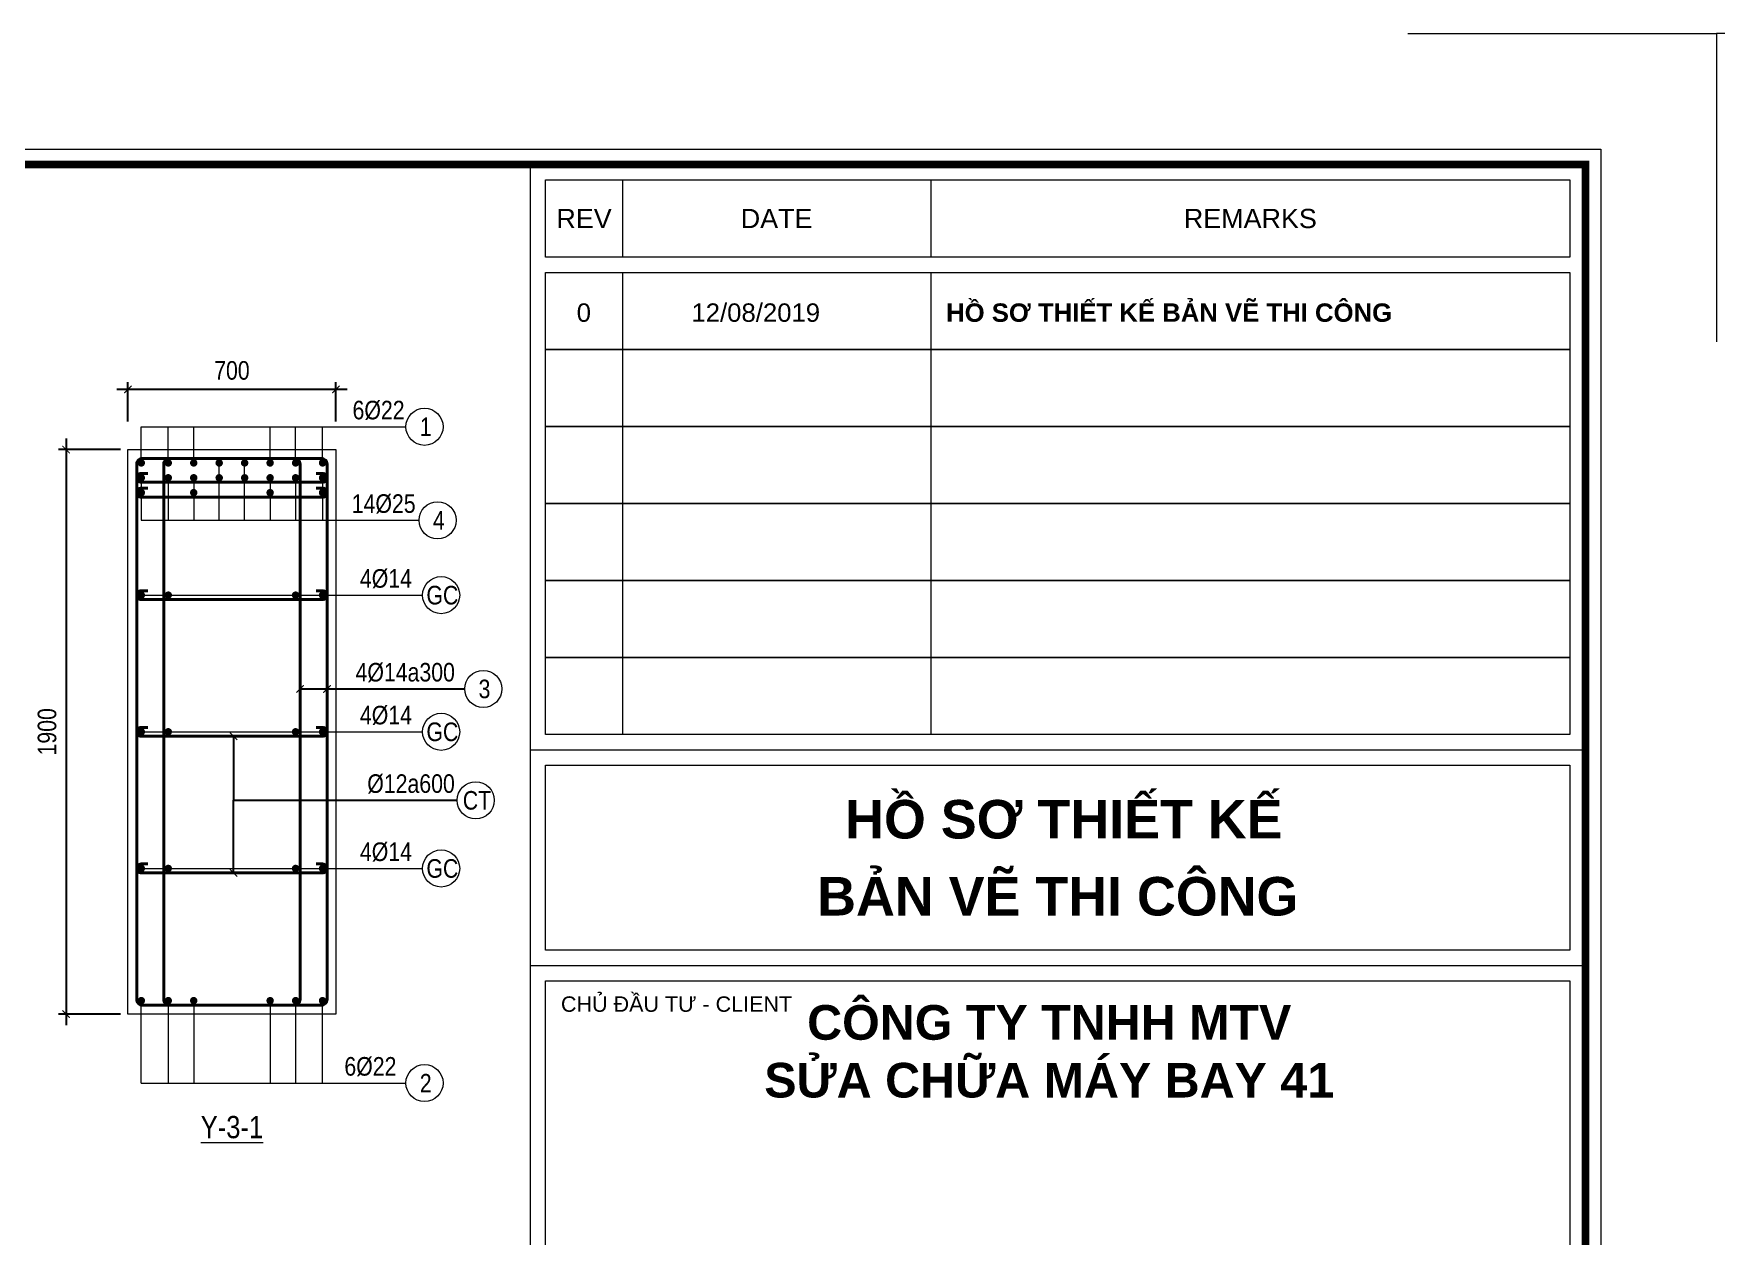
# Model space of a CAD drawing. Header units: millimetres. Extents: x 3014920 to 3563667, y -1638653 to -1356471.
# Drawn here: x 3056541 to 3062204, y -1609723 to -1605675 of the extents above; entities that cross this region are included whole.
import ezdxf
from ezdxf.enums import TextEntityAlignment as Align
from ezdxf.xclip import XClip

# ---------------------------------------------------------------- set-up
doc = ezdxf.new("R2010")
doc.units = ezdxf.units.MM
doc.header["$MEASUREMENT"] = 0
doc.header["$XCLIPFRAME"] = 0
doc.header["$PDMODE"] = 2
doc.linetypes.add('HIDDEN', pattern=[0.375, 0.25, -0.125])
doc.layers.get('0').update_dxf_attribs({"lineweight": 9})
doc.layers.get('Defpoints').update_dxf_attribs({"color": 10, "lineweight": 0})
for name, color, linetype, lineweight in [('CDAI', 21, 'Continuous', 40), ('CTHEP', 50, 'Continuous', 50), ('DBAO', 90, 'Continuous', 13), ('DGIONG', 130, 'Continuous', 13), ('KTH', 154, 'Continuous', 9), ('Net khuat', 8, 'HIDDEN', 13), ('TEXT', 7, 'Continuous', 15)]:
    doc.layers.add(name, color=color, linetype=linetype, lineweight=lineweight)
doc.layers.add('CHG_XX_Khung ten$0$TKTC', color=1, linetype='Continuous')
doc.styles.add('CHG_XX_Khung ten$0$A1 BORDER$0$ARIAL', font='arial.ttf')
doc.styles.add('CHG_XX_Khung ten$0$A1 BORDER$0$Title Block DD$0$ARIAL', font='arial.ttf')
doc.styles.add('CHG_XX_Khung ten$0$A1 BORDER$0$Title Block DD$0$Arial - Bold', font='arialbd.ttf', dxfattribs={"height": 2.5})
doc.styles.add('CHG_XX_Khung ten$0$arial', font='arial.ttf')
doc.styles.add('CHG_XX_Khung ten$0$Arial - Bold', font='arialbd.ttf')
doc.styles.add('CHG_XX_Khung ten$0$ArialB', font='arialbd.ttf')
doc.styles.add('Star-HelCon', font='VHELVCN_0.TTF')
doc.styles.add('TTP-HelCon', font='VHELVCN_0.TTF')
doc.dimstyles.new('TTP-25', dxfattribs={"dimscale": 25, "dimtxt": 2.5, "dimasz": 1, "dimexe": 1, "dimexo": 1, "dimgap": 0.09, "dimtad": 0, "dimdec": 4, "dimrnd": 1, "dimzin": 9, "dimdsep": 46, "dimtxsty": 'TTP-HelCon', "dimblk": 'ARCHTICK', "dimcen": 0.09, "dimdle": 1.5, "dimclrd": 256, "dimclre": 256, "dimclrt": 7, "dimadec": 0, "dimazin": 0, "dimtfac": 1, "dimtdec": 4, "dimtmove": 0, "dimatfit": 3, "dimldrblk": 'ARCHTICK', "dimfxl": 1, "dimtvp": 1, "dimtolj": 1, "dimtzin": 0, "dimarcsym": 0})

# ---------------------------------------------------------------- blocks, each defined once
blk = doc.blocks.new('_ArchTick')
at = {"color": 0, "linetype": 'ByBlock', "const_width": 0.15}
blk.add_lwpolyline([(-0.5, -0.5), (0.5, 0.5)], dxfattribs=at)
blk = doc.blocks.new('*D37')
at = {"layer": 'Defpoints', "color": 0, "ltscale": 500, "transparency": 16777216}
for p in [(3056857.9, -1607075.1), (3056649.7, -1608975.1), (3056857.9, -1608975.1)]:
    blk.add_point(p, dxfattribs=at)
at = {"layer": 'KTH', "lineweight": -2, "ltscale": 500, "transparency": 16777216}
for p, q in [((3056832.9, -1607075.1), (3056624.7, -1607075.1)), ((3056649.7, -1607037.6), (3056649.7, -1609012.6)), ((3056832.9, -1608975.1), (3056624.7, -1608975.1))]:
    blk.add_line(p, q, dxfattribs=at)
at = {"layer": 'KTH', "lineweight": -2, "ltscale": 500, "transparency": 16777216, "xscale": 25, "yscale": 25, "zscale": 25}
for p, rotation in [((3056649.7, -1607075.1), 90), ((3056649.7, -1608975.1), 270)]:
    blk.add_blockref('_ArchTick', p, dxfattribs=dict(at, rotation=rotation))
at = {"layer": 'KTH', "color": 7, "ltscale": 500, "transparency": 16777216, "insert": (3056585.9, -1608025.1), "char_height": 62.5, "attachment_point": 5, "rotation": 90, "style": 'TTP-HelCon'}
blk.add_mtext('\\A1;1900', dxfattribs=at)
blk = doc.blocks.new('*D38')
at = {"layer": 'Defpoints', "color": 0, "ltscale": 500, "transparency": 16777216}
for p in [(3056857.9, -1606872.8), (3056857.9, -1607006.1), (3057557.9, -1607006.1)]:
    blk.add_point(p, dxfattribs=at)
at = {"layer": 'KTH', "lineweight": -2, "ltscale": 500, "transparency": 16777216}
for p, q in [((3056857.9, -1606981.1), (3056857.9, -1606847.8)), ((3057557.9, -1606981.1), (3057557.9, -1606847.8)), ((3057595.4, -1606872.8), (3056820.4, -1606872.8))]:
    blk.add_line(p, q, dxfattribs=at)
at = {"layer": 'KTH', "lineweight": -2, "ltscale": 500, "transparency": 16777216, "xscale": 25, "yscale": 25, "zscale": 25, "rotation": 180}
blk.add_blockref('_ArchTick', (3056857.9, -1606872.8), dxfattribs=at)
at = {"layer": 'KTH', "lineweight": -2, "ltscale": 500, "transparency": 16777216, "xscale": 25, "yscale": 25, "zscale": 25}
blk.add_blockref('_ArchTick', (3057557.9, -1606872.8), dxfattribs=at)
at = {"layer": 'KTH', "color": 7, "ltscale": 500, "transparency": 16777216, "insert": (3057207.9, -1606809), "char_height": 62.5, "attachment_point": 5, "style": 'TTP-HelCon'}
blk.add_mtext('\\A1;700', dxfattribs=at)
blk = doc.blocks.new('*D2469')
at = {"layer": 'Defpoints', "color": 0, "transparency": 16777216}
for p in [(12949.9, 574), (12949.9, 300), (21199.9, 300)]:
    blk.add_point(p, dxfattribs=at)
at = {"layer": 'KTH', "lineweight": -2, "transparency": 16777216}
for p, q in [((21237.4, 574), (12912.4, 574)), ((12949.9, 325), (12949.9, 599)), ((21199.9, 325), (21199.9, 599))]:
    blk.add_line(p, q, dxfattribs=at)
at = {"layer": 'KTH', "lineweight": -2, "transparency": 16777216, "xscale": 25, "yscale": 25, "zscale": 25, "rotation": 180}
blk.add_blockref('_ArchTick', (12949.9, 574), dxfattribs=at)
at = {"layer": 'KTH', "lineweight": -2, "transparency": 16777216, "xscale": 25, "yscale": 25, "zscale": 25}
blk.add_blockref('_ArchTick', (21199.9, 574), dxfattribs=at)
at = {"layer": 'KTH', "color": 7, "transparency": 16777216, "insert": (17074.9, 637.8), "char_height": 62.5, "attachment_point": 5, "style": 'TTP-HelCon'}
blk.add_mtext('\\A1;8250', dxfattribs=at)
blk = doc.blocks.new('*D2471')
at = {"layer": 'Defpoints', "color": 0, "transparency": 16777216}
for p in [(11699.9, -558.7), (15049.9, -602.9), (15049.9, -1100)]:
    blk.add_point(p, dxfattribs=at)
at = {"layer": 'KTH', "lineweight": -2, "transparency": 16777216}
for p, q in [((11699.9, -583.7), (11699.9, -1125)), ((15049.9, -627.9), (15049.9, -1125)), ((11662.4, -1100), (15087.4, -1100))]:
    blk.add_line(p, q, dxfattribs=at)
at = {"layer": 'KTH', "lineweight": -2, "transparency": 16777216, "xscale": 25, "yscale": 25, "zscale": 25, "rotation": 180}
blk.add_blockref('_ArchTick', (11699.9, -1100), dxfattribs=at)
at = {"layer": 'KTH', "lineweight": -2, "transparency": 16777216, "xscale": 25, "yscale": 25, "zscale": 25}
blk.add_blockref('_ArchTick', (15049.9, -1100), dxfattribs=at)
at = {"layer": 'KTH', "color": 7, "transparency": 16777216, "insert": (13374.9, -1030.1), "char_height": 62.5, "attachment_point": 5, "style": 'TTP-HelCon'}
blk.add_mtext('\\A1;\\A1;4Þ14a150-3', dxfattribs=at)
blk = doc.blocks.new('*D2475')
at = {"layer": 'Defpoints', "color": 0, "transparency": 16777216}
for p in [(14849.9, -2220.4), (11649.9, -2440.3), (14849.9, -2521.5)]:
    blk.add_point(p, dxfattribs=at)
at = {"layer": 'KTH', "lineweight": -2, "transparency": 16777216}
for p, q in [((14849.9, -2245.4), (14849.9, -2546.5)), ((11649.9, -2465.3), (11649.9, -2546.5)), ((11612.4, -2521.5), (14887.4, -2521.5))]:
    blk.add_line(p, q, dxfattribs=at)
at = {"layer": 'KTH', "lineweight": -2, "transparency": 16777216, "xscale": 25, "yscale": 25, "zscale": 25, "rotation": 180}
blk.add_blockref('_ArchTick', (11649.9, -2521.5), dxfattribs=at)
at = {"layer": 'KTH', "lineweight": -2, "transparency": 16777216, "xscale": 25, "yscale": 25, "zscale": 25}
blk.add_blockref('_ArchTick', (14849.9, -2521.5), dxfattribs=at)
at = {"layer": 'KTH', "color": 7, "transparency": 16777216, "insert": (13249.9, -2457.6), "char_height": 62.5, "attachment_point": 5, "style": 'TTP-HelCon'}
blk.add_mtext('\\A1;3200', dxfattribs=at)
blk = doc.blocks.new('CHG_XX_Khung ten')
for p, q in [((687, 577), (687, 17)), ((687, 501), (824, 501)), ((687, 473), (824, 473))]:
    blk.add_line(p, q)
at = {"linetype": 'Continuous'}
for p, q in [((699, 575), (699, 565)), ((739, 575), (739, 565)), ((699, 563), (699, 503)), ((739, 563), (739, 503))]:
    blk.add_line(p, q, dxfattribs=at)
blk.add_lwpolyline([(15, 579), (826, 579), (826, 15), (15, 15)], close=True)
at = {"color": 4, "linetype": 'Continuous', "const_width": 1}
blk.add_lwpolyline([(17, 577), (824, 577), (824, 17), (17, 17)], close=True, dxfattribs=at)
at = {"linetype": 'Continuous'}
for points in [[(822, 565), (689, 565), (689, 575), (822, 575)], [(822, 553), (689, 553), (689, 563), (822, 563)], [(822, 543), (689, 543), (689, 553), (822, 553)], [(822, 533), (689, 533), (689, 543), (822, 543)], [(822, 523), (689, 523), (689, 533), (822, 533)], [(822, 513), (689, 513), (689, 523), (822, 523)], [(822, 503), (689, 503), (689, 513), (822, 513)], [(689, 499), (822, 499), (822, 475), (689, 475)]]:
    blk.add_lwpolyline(points, close=True, dxfattribs=at)
at = {"layer": 'Defpoints', "color": 1, "ltscale": 2}
for points in [[(40.06, 594), (0, 594), (0, 554)], [(800.94, 594), (841, 594), (841, 554)]]:
    blk.add_lwpolyline(points, dxfattribs=at)
for s, height, style, p in [('REV', 2.5, 'CHG_XX_Khung ten$0$A1 BORDER$0$ARIAL', (694, 570)), ('DATE', 2.5, 'CHG_XX_Khung ten$0$A1 BORDER$0$ARIAL', (719, 570)), ('REMARKS', 2.5, 'CHG_XX_Khung ten$0$A1 BORDER$0$ARIAL', (780.5, 570)), ('0', 2.39, 'CHG_XX_Khung ten$0$arial', (693.97, 557.78)), ('12/08/2019', 2.389, 'CHG_XX_Khung ten$0$arial', (716.29, 557.78))]:
    blk.add_text(s, height=height, dxfattribs=dict(style=style)).set_placement(p, align=Align.MIDDLE_CENTER)
for s, height, style, p in [('HỒ SƠ THIẾT KẾ BẢN VẼ THI CÔNG', 2.3887, 'CHG_XX_Khung ten$0$ArialB', (741, 557.78)), ('CHỦ ĐẦU TƯ - CLIENT', 2, 'CHG_XX_Khung ten$0$A1 BORDER$0$Title Block DD$0$ARIAL', (691, 468))]:
    blk.add_text(s, height=height, dxfattribs=dict(style=style)).set_placement(p, align=Align.MIDDLE_LEFT)
at = {"layer": 'CHG_XX_Khung ten$0$TKTC', "style": 'CHG_XX_Khung ten$0$Arial - Bold'}
for s, p in [('HỒ SƠ THIẾT KẾ', (756.29, 492)), ('BẢN VẼ THI CÔNG', (755.5, 482))]:
    blk.add_text(s, height=5, dxfattribs=at).set_placement(p, align=Align.MIDDLE_CENTER)
at = {"ltscale": 10, "insert": (754.39, 467.87), "char_height": 4.5, "width": 83.001, "attachment_point": 2, "style": 'CHG_XX_Khung ten$0$A1 BORDER$0$Title Block DD$0$Arial - Bold', "bg_fill": 2}
blk.add_mtext('CÔNG TY TNHH MTV\\PSỬA CHỮA MÁY BAY 41', dxfattribs=at)
at = {"linetype": 'Continuous'}
blk.add_lwpolyline([(689, 471), (822, 471), (822, 424.69), (689, 424.69)], close=True, dxfattribs=at)
blk = doc.blocks.new('2Y-3')
at = {"layer": 'CTHEP'}
for p, q in [((22769.89761, -490), (72.71022, -490)), ((22769.89761, -950), (72.71022, -950)), ((22769.89761, -1410), (72.71022, -1410))]:
    blk.add_line(p, q, dxfattribs=at)
for points in [[(24.54176, -30), (24.54176, -30), (22766.60581, -30)], [(12949.90511, -70), (21199.90511, -70)], [(42.71022, -1870), (22769.89761, -1870), (22769.89761, -1170)]]:
    blk.add_lwpolyline(points, dxfattribs=at)
at = {"layer": 'DBAO', "linetype": 'Continuous'}
blk.add_line((11649.90489, 0), (15499.91044, 0), dxfattribs=at)
at = {"layer": 'DBAO', "linetype": 'Continuous', "flags": 128}
blk.add_lwpolyline([(22799.89761, 0), (22799.89761, -1900), (0, -1900)], dxfattribs=at)
at = {"layer": 'Net khuat', "ltscale": 250}
blk.add_line((10599.9051, -250), (22499.90511, -250), dxfattribs=at)
at = {"layer": 'KTH'}
for base, p1, p2, picture, middle in [((12949.90511, 574.00461), (21199.90511, 300), (12949.90511, 300), '*D2469', (17074.90511, 637.83794)), ((14849.90511, -2521.46776), (11649.90511, -2440.2723), (14849.90511, -2220.4235), '*D2475', (13249.90511, -2457.63443))]:
    dim = blk.add_linear_dim(base=base, p1=p1, p2=p2, dimstyle='TTP-25', override={"dimtmove": 1}, dxfattribs=at)
    dim.commit()
    dim.dimension.update_dxf_attribs({"geometry": picture, "text_midpoint": middle})
dim = blk.add_linear_dim(base=(15049.91044, -1100), p1=(11699.90511, -558.7411), p2=(15049.91044, -602.86333), text='\\A1;4Þ14a150-3', dimstyle='TTP-25', override={"dimtmove": 1}, dxfattribs=at)
dim.commit()
dim.dimension.update_dxf_attribs({"geometry": '*D2471', "text_midpoint": (13374.90777, -1030.08334)})

msp = doc.modelspace()

# ---------------------------------------------------------------- linework, layer by layer
at = {"layer": 'CDAI'}
for points in [[(3056906.68788, -1607105.06939), (3057509.18788, -1607105.06939, -0.4142135624), (3057527.93788, -1607123.81939), (3057527.93788, -1608926.31939, -0.4142135624), (3057509.18788, -1608945.06939), (3056906.68788, -1608945.06939, -0.4142135624), (3056887.93788, -1608926.31939), (3056887.93788, -1607123.81939, -0.4142135624)], [(3057418.4736, -1607105.06939), (3056997.40217, -1607105.06939, 0.4142135624), (3056978.65217, -1607123.81939), (3056978.65217, -1608926.3194, 0.4142135624), (3056997.40217, -1608945.0694), (3057418.4736, -1608945.06939, 0.4142135624), (3057437.2236, -1608926.31939), (3057437.2236, -1607123.81939, 0.4142135624)]]:
    msp.add_lwpolyline(points, format="xyb", close=True, dxfattribs=at)
for points in [[(3056924.85788, -1607155.06939), (3056902.93788, -1607155.06939, 0.4142135624), (3056887.93788, -1607170.06939, 0.4142135624), (3056902.93788, -1607185.06939), (3057512.93788, -1607185.06939, 0.4142135624), (3057527.93788, -1607170.06939, 0.4142135624), (3057512.93788, -1607155.06939), (3057491.01789, -1607155.06939)], [(3056924.85788, -1607205.06939), (3056902.93788, -1607205.06939, 0.4142135624), (3056887.93788, -1607220.06939, 0.4142135624), (3056902.93788, -1607235.06939), (3057512.93788, -1607235.06939, 0.4142135624), (3057527.93788, -1607220.06939, 0.4142135624), (3057512.93788, -1607205.06939), (3057491.01789, -1607205.06939)], [(3056924.85788, -1607550.06939), (3056902.93788, -1607550.06939, 0.4142135624), (3056887.93788, -1607565.06939, 0.4142135624), (3056902.93788, -1607580.06939), (3057512.93788, -1607580.06939, 0.4142135624), (3057527.93788, -1607565.06939, 0.4142135624), (3057512.93788, -1607550.06939), (3057491.01789, -1607550.06939)], [(3056924.85788, -1608010.06939), (3056902.93788, -1608010.06939, 0.4142135624), (3056887.93788, -1608025.06939, 0.4142135624), (3056902.93788, -1608040.06939), (3057512.93788, -1608040.06939, 0.4142135624), (3057527.93788, -1608025.06939, 0.4142135624), (3057512.93788, -1608010.06939), (3057491.01789, -1608010.06939)], [(3056924.85788, -1608470.06938), (3056902.93788, -1608470.06938, 0.4142135624), (3056887.93788, -1608485.06938, 0.4142135624), (3056902.93788, -1608500.06938), (3057512.93788, -1608500.06938, 0.4142135624), (3057527.93788, -1608485.06938, 0.4142135624), (3057512.93788, -1608470.06938), (3057491.01789, -1608470.06938)]]:
    msp.add_lwpolyline(points, format="xyb", dxfattribs=at)
at = {"layer": 'CTHEP', "const_width": 12.5}
for points in [[(3056896.68788, -1607120.06939, 1), (3056909.18788, -1607120.06939, 1)], [(3056987.40217, -1607120.06939, -1), (3056999.90217, -1607120.06939, -1)], [(3057073.11646, -1607120.06939, -1), (3057085.61646, -1607120.06939, -1)], [(3057158.83074, -1607120.06939, -1), (3057171.33074, -1607120.06939, -1)], [(3057257.04503, -1607120.06939, 1), (3057244.54503, -1607120.06939, 1)], [(3057342.75931, -1607120.06939, 1), (3057330.25931, -1607120.06939, 1)], [(3057428.4736, -1607120.06939, 1), (3057415.9736, -1607120.06939, 1)], [(3057506.68788, -1607120.06939, 1), (3057519.18788, -1607120.06939, 1)], [(3056896.68788, -1607170.06939, 1), (3056909.18788, -1607170.06939, 1)], [(3056987.40217, -1607170.06939, -1), (3056999.90217, -1607170.06939, -1)], [(3057073.11646, -1607170.06939, -1), (3057085.61646, -1607170.06939, -1)], [(3057158.83074, -1607170.06939, -1), (3057171.33074, -1607170.06939, -1)], [(3057257.04503, -1607170.06939, 1), (3057244.54503, -1607170.06939, 1)], [(3057342.75931, -1607170.06939, 1), (3057330.25931, -1607170.06939, 1)], [(3057428.4736, -1607170.06939, 1), (3057415.9736, -1607170.06939, 1)], [(3057506.68788, -1607170.06939, 1), (3057519.18788, -1607170.06939, 1)], [(3056896.68788, -1607220.06939, 1), (3056909.18788, -1607220.06939, 1)], [(3057073.11646, -1607220.06939, -1), (3057085.61646, -1607220.06939, -1)], [(3057342.75931, -1607220.06939, 1), (3057330.25931, -1607220.06939, 1)], [(3057506.68788, -1607220.06939, 1), (3057519.18788, -1607220.06939, 1)], [(3056896.68788, -1607565.06939, 1), (3056909.18788, -1607565.06939, 1)], [(3056987.40217, -1607565.06939, 1), (3056999.90217, -1607565.06939, 1)], [(3057415.9736, -1607565.06939, 1), (3057428.4736, -1607565.06939, 1)], [(3057506.68788, -1607565.06939, 1), (3057519.18788, -1607565.06939, 1)], [(3056896.68788, -1608025.06939, 1), (3056909.18788, -1608025.06939, 1)], [(3056987.40217, -1608025.06939, 1), (3056999.90217, -1608025.06939, 1)], [(3057415.9736, -1608025.06939, 1), (3057428.4736, -1608025.06939, 1)], [(3057506.68788, -1608025.06939, 1), (3057519.18788, -1608025.06939, 1)], [(3056896.68788, -1608485.06938, 1), (3056909.18788, -1608485.06938, 1)], [(3056987.40217, -1608485.06939, 1), (3056999.90217, -1608485.06939, 1)], [(3057415.9736, -1608485.06939, 1), (3057428.4736, -1608485.06939, 1)], [(3057506.68788, -1608485.06938, 1), (3057519.18788, -1608485.06938, 1)], [(3056896.68788, -1608930.06939, 1), (3056909.18788, -1608930.06939, 1)], [(3056987.40217, -1608930.06939, 1), (3056999.90217, -1608930.06939, 1)], [(3057073.11646, -1608930.06939, 1), (3057085.61646, -1608930.06939, 1)], [(3057342.75931, -1608930.06939, -1), (3057330.25931, -1608930.06939, -1)], [(3057428.4736, -1608930.06939, -1), (3057415.9736, -1608930.06939, -1)], [(3057506.68788, -1608930.06939, 1), (3057519.18788, -1608930.06939, 1)]]:
    msp.add_lwpolyline(points, format="xyb", close=True, dxfattribs=at)
at = {"layer": 'DBAO', "flags": 128}
for points in [[(3056857.93788, -1607075.06939), (3057557.93788, -1607075.06939)], [(3057557.93788, -1607075.06939), (3057557.93788, -1608975.06939), (3056857.93788, -1608975.06939), (3056857.93788, -1607075.06939)]]:
    msp.add_lwpolyline(points, dxfattribs=at)
at = {"layer": 'DGIONG'}
for p, q in [((3056902.93788, -1607120.06939), (3056902.93788, -1606998.31939)), ((3056902.93788, -1606998.31939), (3057793.53439, -1606998.31939)), ((3056993.65217, -1607120.06939), (3056993.65217, -1606998.31939)), ((3057079.36646, -1607120.06939), (3057079.36646, -1606998.31939)), ((3057336.50931, -1607120.06939), (3057336.50931, -1606998.31939)), ((3057422.2236, -1607120.06939), (3057422.2236, -1606998.31939)), ((3057512.93788, -1607120.06939), (3057512.93788, -1606998.31939)), ((3057165.08074, -1607313.08905), (3057165.08074, -1607120.06939)), ((3057250.79503, -1607313.08905), (3057250.79503, -1607120.06939)), ((3056902.93788, -1607176.31939), (3056902.93788, -1607313.08905)), ((3056993.65217, -1607170.06939), (3056993.65217, -1607313.08906)), ((3057079.36646, -1607170.06939), (3057079.36646, -1607313.08906)), ((3057336.50931, -1607170.06939), (3057336.50931, -1607313.08906)), ((3057422.2236, -1607170.06939), (3057422.2236, -1607313.08906)), ((3057512.93788, -1607170.06939), (3057512.93788, -1607313.08905)), ((3056902.93788, -1607313.08905), (3057837.64811, -1607313.08905)), ((3056902.93788, -1607565.06939), (3057849.49895, -1607565.06939)), ((3056902.93788, -1608025.06939), (3057849.49895, -1608025.06939)), ((3056902.93788, -1608485.06938), (3057849.49895, -1608485.06939)), ((3056902.93788, -1609207.47122), (3056902.93788, -1608930.06939)), ((3056993.65217, -1608930.06939), (3056993.65217, -1609207.47122)), ((3057079.36646, -1608930.06939), (3057079.36646, -1609207.47122)), ((3057336.50931, -1608930.06939), (3057336.50931, -1609207.47122)), ((3057422.2236, -1608930.06939), (3057422.2236, -1609207.47122)), ((3057512.93788, -1609207.47122), (3057512.93788, -1608930.06939)), ((3056902.93788, -1609207.47122), (3057793.53439, -1609207.47122))]:
    msp.add_line(p, q, dxfattribs=at)
for centre in [(3057856.03439, -1606998.31939), (3057900.14811, -1607313.08905), (3057911.99895, -1607565.06939), (3058053.86472, -1607880.74625), (3057911.99895, -1608025.06939), (3058028.59096, -1608255.68555), (3057911.99895, -1608485.06939), (3057856.03439, -1609207.47122)]:
    msp.add_circle(centre, 62.5, dxfattribs=at)

# ---------------------------------------------------------------- block references
ref = msp.add_blockref('2Y-3', (3041686.43738, -1607098.25265))
XClip(ref).set_block_clipping_path([(-844.3451754767, -3376.8183166392), (14541.3441240652, 809.3469765978)])

# ---------------------------------------------------------------- texts
at = {"layer": 'TEXT', "style": 'TTP-HelCon'}
for s, p in [('6Þ22', (3057613.89622, -1606973.31939)), ('14Þ25', (3057611.26884, -1607288.08905)), ('4Þ14', (3057638.66368, -1607540.06939)), ('4Þ14a300', (3057624.01642, -1607855.74625)), ('4Þ14', (3057638.66368, -1608000.06939)), ('Þ12a600', (3057663.50554, -1608230.68555)), ('4Þ14', (3057638.66368, -1608460.06939)), ('6Þ22', (3057586.39622, -1609182.47122))]:
    msp.add_text(s, height=62.5, dxfattribs=at).set_placement(p)
at = {"layer": 'TEXT', "style": 'Star-HelCon'}
for s, p in [('1', (3057860.20106, -1606998.31939)), ('4', (3057904.31478, -1607313.08905)), ('GC', (3057916.16562, -1607565.06939)), ('3', (3058058.03139, -1607880.74625)), ('GC', (3057916.16562, -1608025.06939)), ('CT', (3058032.75763, -1608255.68555)), ('GC', (3057916.16562, -1608485.06939)), ('2', (3057860.20106, -1609207.47122))]:
    msp.add_text(s, height=62.5, dxfattribs=at).set_placement(p, align=Align.MIDDLE)
at = {"layer": 'TEXT', "style": 'TTP-HelCon'}
msp.add_text('%%UY-3-1', height=75, dxfattribs=at).set_placement((3057207.93788, -1609393.05738), align=Align.CENTER)

# ---------------------------------------------------------------- dimensions: what is measured, and where the dimension line sits
at = {"layer": 'KTH', "ltscale": 500}
dim = msp.add_linear_dim(base=(3056857.93788, -1606872.81939), p1=(3057557.93788, -1607006.05744), p2=(3056857.93788, -1607006.05744), dimstyle='TTP-25', dxfattribs=at)
dim.commit()
dim.dimension.update_dxf_attribs({"geometry": '*D38', "text_midpoint": (3057207.93788, -1606808.98606)})
dim = msp.add_linear_dim(base=(3056649.70024, -1608975.06939), p1=(3056857.93788, -1607075.06939), p2=(3056857.93788, -1608975.06939), angle=90, dimstyle='TTP-25', dxfattribs=at)
dim.commit()
dim.dimension.update_dxf_attribs({"geometry": '*D37', "text_midpoint": (3056585.86691, -1608025.06939)})

# ---------------------------------------------------------------- leaders
at = {"layer": 'DGIONG'}
for points in [[(3057437.2236, -1607880.74625), (3057991.36472, -1607880.74625)], [(3057527.93788, -1607880.74625), (3057991.36472, -1607880.74625)], [(3057213.58206, -1608040.06939), (3057213.58206, -1608255.68555), (3057966.09096, -1608255.68555)], [(3057213.58206, -1608500.06938), (3057213.58206, -1608255.68555), (3057966.09096, -1608255.68555)]]:
    msp.add_leader(points, dimstyle='TTP-25', dxfattribs=at)

# ---------------------------------------------------------------- next in the draw order: block references
at = {"color": 5, "xscale": 25.92478421704392, "yscale": 25.92478421704392, "zscale": 25.92478421704392}
msp.add_blockref('CHG_XX_Khung ten', (3040401.37088, -1621074.38806), dxfattribs=at)

# ---------------------------------------------------------------- next in the draw order: block references
msp.add_blockref('CHG_XX_Khung ten', (3062204.1144, -1621074.38806), dxfattribs=at)

doc.saveas('drawing.dxf')
